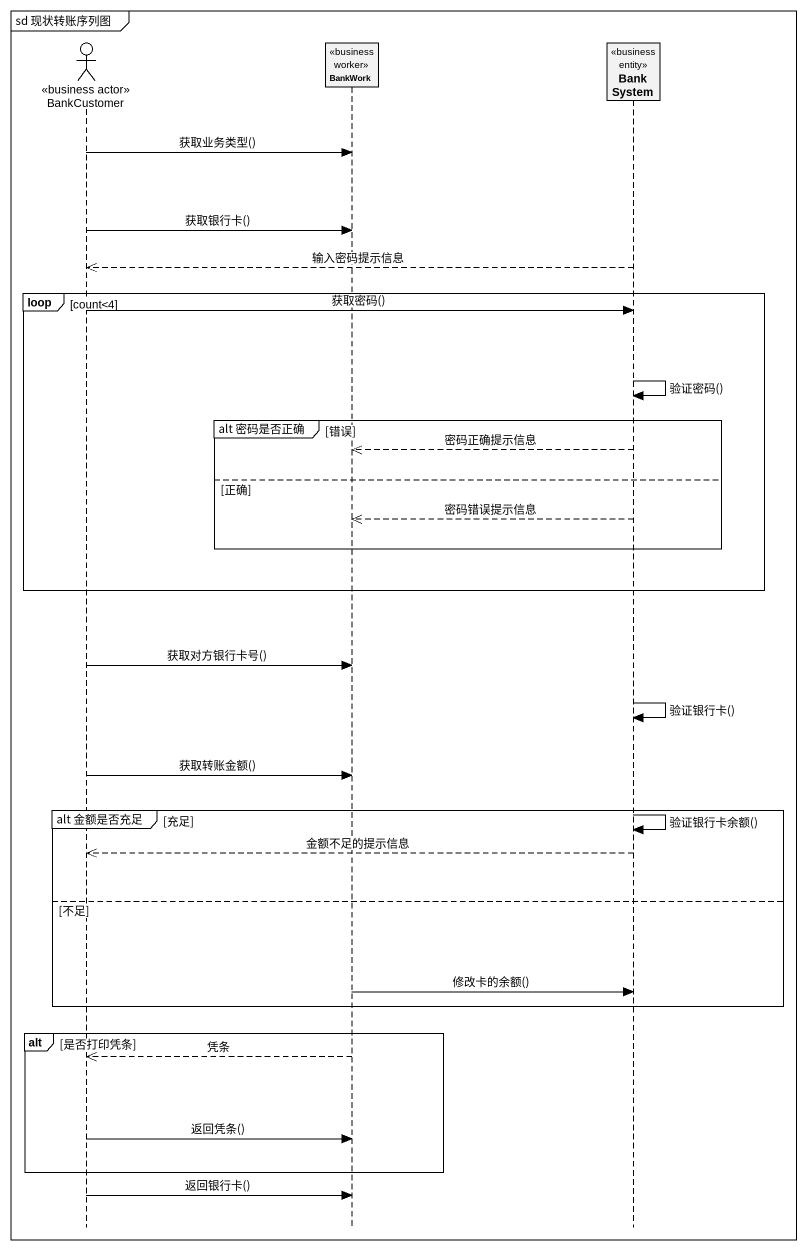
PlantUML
@startuml
mainframe sd 现状转账序列图
hide footbox
actor BankCustomer <<business actor>>
participant BankWork <<business worker>>
participant BankSystem <<business entity>>

BankCustomer -> BankWork : 获取业务类型()
BankCustomer -> BankWork : 获取银行卡()
BankSystem -->> BankCustomer : 输入密码提示信息
loop count<4
  BankCustomer -> BankSystem : 获取密码()
  BankSystem -> BankSystem : 验证密码()
  group alt 密码是否正确 [错误]
    BankSystem -->> BankWork : 密码正确提示信息
  else 正确
    BankSystem -->> BankWork : 密码错误提示信息
  end
end
BankCustomer -> BankWork : 获取对方银行卡号()
BankSystem -> BankSystem : 验证银行卡()
BankCustomer -> BankWork : 获取转账金额()
group alt 金额是否充足 [充足]
  BankSystem -> BankSystem : 验证银行卡余额()
  BankSystem -->> BankCustomer : 金额不足的提示信息
else 不足
  BankWork -> BankSystem : 修改卡的余额()
end
alt 是否打印凭条
  BankWork -->> BankCustomer : 凭条
  BankCustomer -> BankWork : 返回凭条()
end
BankCustomer -> BankWork : 返回银行卡()
@enduml
